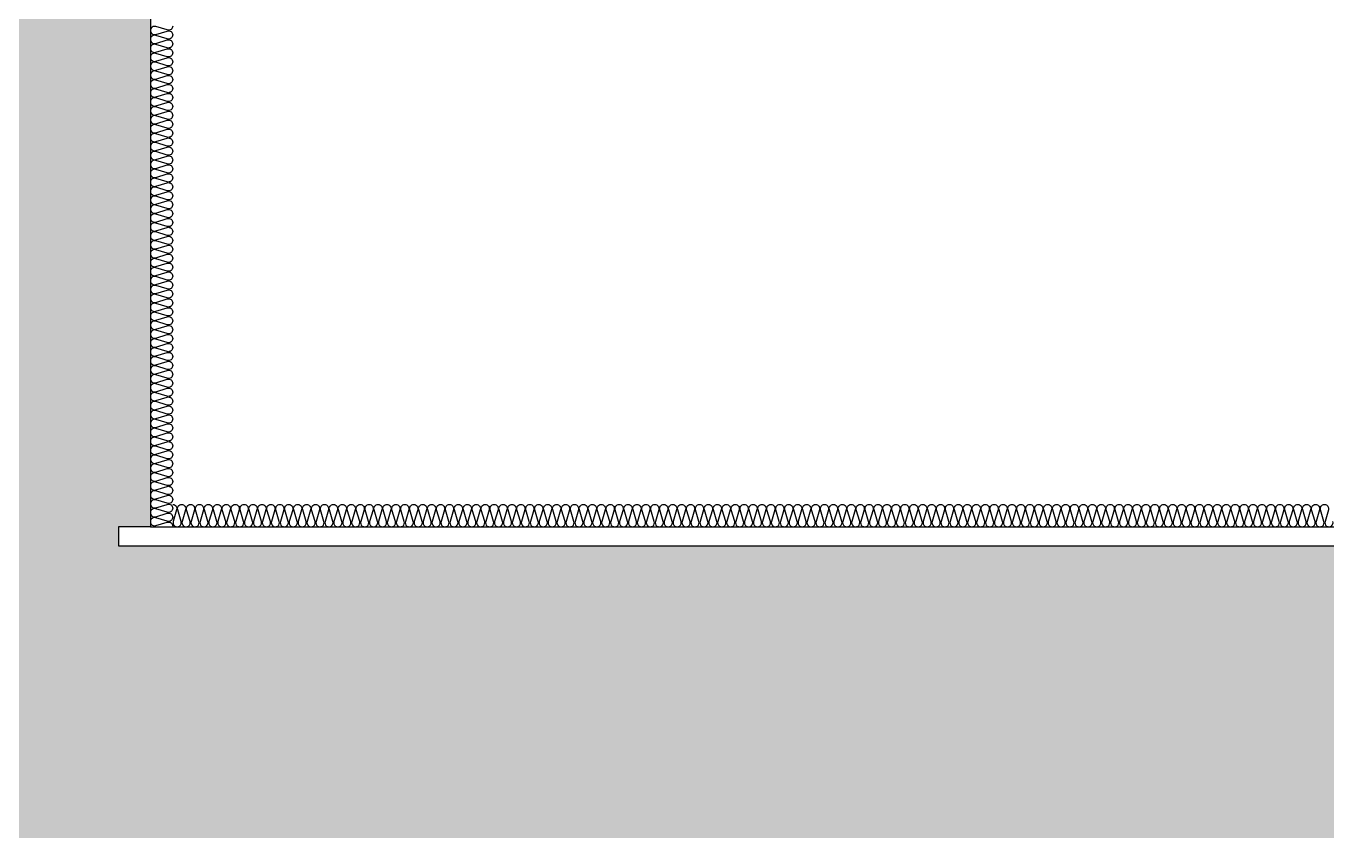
# Model space of a CAD drawing. Header units: millimetres. Extents: x 17311 to 801382, y -242618 to -104888.
# Drawn here: x 703951 to 708030, y -206253 to -203729 of the extents above; entities that cross this region are included whole.
import ezdxf

# ---------------------------------------------------------------- set-up
doc = ezdxf.new("R2010")
doc.units = ezdxf.units.MM
doc.header["$LTSCALE"] = 250
for name, color, linetype in [('A-버림CONC', 4, 'Continuous'), ('ISL', 251, 'Continuous'), ('지반', 254, 'Continuous')]:
    doc.layers.add(name, color=color, linetype=linetype)

msp = doc.modelspace()

# ---------------------------------------------------------------- hatches: boundary and pattern name
at = {"layer": '지반'}
h = msp.add_hatch(dxfattribs=at)
h.set_pattern_fill('EARTH', color=251, scale=70, angle=45)
h.paths.add_polyline_path([(746860.7, -201889.5), (739060.7, -201889.5), (739060.7, -203129.5), (739160.7, -203129.5), (739160.7, -203189.5), (735960.7, -203189.5), (735960.7, -203129.5), (736060.7, -203129.5), (736060.7, -201889.5), (728260.7, -201889.5), (728260.7, -203129.5), (728360.7, -203129.5), (728360.7, -203189.5), (725160.7, -203189.5), (725160.7, -203129.5), (725260.7, -203129.5), (725260.7, -201889.5), (717530.7, -201889.5), (717530.7, -203199.5), (717630.7, -203199.5), (717630.7, -203259.5), (714290.7, -203259.5), (714290.7, -203199.5), (714390.7, -203199.5), (714390.7, -201899.5), (712730.7, -201899.5), (712730.7, -202599.5), (712430.7, -202599.5), (712430.7, -203659.5), (713030.7, -203659.5), (713030.7, -205299.5), (713130.7, -205299.5), (713130.7, -205359.5), (704240.7, -205359.5), (704240.7, -205299.5), (704340.7, -205299.5), (704340.7, -203659.5), (705660.7, -203659.5), (705660.7, -202089.8), (705490.7, -202089.8), (705490.7, -201979.5), (703610.7, -201979.5), (703610.7, -202229.5), (703660.7, -202229.5), (703660.7, -202289.5), (703410.7, -202289.5), (703410.7, -202229.5), (703460.7, -202229.5), (703460.7, -202129.5), (692060.7, -202129.5), (692060.7, -201879.5), (650617.6, -201879.5), (650617.6, -213174), (801382.4, -213174), (801382.4, -201579.5), (791230.7, -201579.5), (791230.7, -201786.8), (791060.7, -201786.8), (791060.7, -202579.5), (790960.7, -202579.5), (790960.7, -204179.5), (792310.7, -204179.5), (792310.7, -205679.5), (792410.7, -205679.5), (792410.7, -205739.5), (783660.7, -205739.5), (783660.7, -205679.5), (783760.7, -205679.5), (783760.7, -204639.5), (782260.7, -204639.5), (782260.7, -205679.5), (782360.7, -205679.5), (782360.7, -205739.5), (779160.7, -205739.5), (779160.7, -205679.5), (779260.7, -205679.5), (779260.7, -204539.5), (771460.7, -204539.5), (771460.7, -205679.5), (771560.7, -205679.5), (771560.7, -205739.5), (768360.7, -205739.5), (768360.7, -205679.5), (768460.7, -205679.5), (768460.7, -204179.5), (769360.7, -204179.5), (769360.7, -201889.5), (760660.7, -201889.5), (760660.7, -203129.5), (760760.7, -203129.5), (760760.7, -203189.5), (757560.7, -203189.5), (757560.7, -203129.5), (757660.7, -203129.5), (757660.7, -201889.5), (749860.7, -201889.5), (749860.7, -203129.5), (749960.7, -203129.5), (749960.7, -203189.5), (746760.7, -203189.5), (746760.7, -203129.5), (746860.7, -203129.5)])

# ---------------------------------------------------------------- linework, layer by layer
at = {"layer": 'A-버림CONC'}
for p, q in [((704340.7, -205299.5), (704240.7, -205299.5)), ((704240.7, -205299.5), (704240.7, -205359.5)), ((704240.7, -205359.5), (713130.7, -205359.5))]:
    msp.add_line(p, q, dxfattribs=at)
at = {"layer": 'ISL'}
msp.add_lwpolyline([(705660.7, -203659.5), (704340.7, -203659.5), (704340.7, -205299.5), (713030.7, -205299.5), (713030.7, -203659.5), (712430.7, -203659.5)], dxfattribs=at)
for points in [[(704410.7, -203729.5, -0.509267), (704393.7, -203741.9), (704357.6, -203731.1, 1.372593), (704357.6, -203755.9), (704393.7, -203745.1, -0.509267), (704410.7, -203757.5, -0.509267), (704393.7, -203769.9), (704357.6, -203759.1, 1.372593), (704357.6, -203783.9), (704393.7, -203773.1, -0.509267), (704410.7, -203785.5, -0.509267), (704393.7, -203797.9), (704357.6, -203787.1, 1.372593), (704357.6, -203811.9), (704393.7, -203801.1, -0.509267), (704410.7, -203813.5, -0.509267), (704393.7, -203825.9), (704357.6, -203815.1, 1.372593), (704357.6, -203839.9), (704393.7, -203829.1, -0.509267), (704410.7, -203841.5, -0.509267), (704393.7, -203853.9), (704357.6, -203843.1, 1.372593), (704357.6, -203867.9), (704393.7, -203857.1, -0.509267), (704410.7, -203869.5, -0.509267), (704393.7, -203881.9), (704357.6, -203871.1, 1.372593), (704357.6, -203895.9), (704393.7, -203885.1, -0.509267), (704410.7, -203897.5, -0.509267), (704393.7, -203909.9), (704357.6, -203899.1, 1.372593), (704357.6, -203923.9), (704393.7, -203913.1, -0.509267), (704410.7, -203925.5, -0.509267), (704393.7, -203937.9), (704357.6, -203927.1, 1.372593), (704357.6, -203951.9), (704393.7, -203941.1, -0.509267), (704410.7, -203953.5, -0.509267), (704393.7, -203965.9), (704357.6, -203955.1, 1.372593), (704357.6, -203979.9), (704393.7, -203969.1, -0.509267), (704410.7, -203981.5, -0.509267), (704393.7, -203993.9), (704357.6, -203983.1, 1.372593), (704357.6, -204007.9), (704393.7, -203997.1, -0.509267), (704410.7, -204009.5, -0.509267), (704393.7, -204021.9), (704357.6, -204011.1, 1.372593), (704357.6, -204035.9), (704393.7, -204025.1, -0.509267), (704410.7, -204037.5, -0.509267), (704393.7, -204049.9), (704357.6, -204039.1, 1.372593), (704357.6, -204063.9), (704393.7, -204053.1, -0.509267), (704410.7, -204065.5, -0.509267), (704393.7, -204077.9), (704357.6, -204067.1, 1.372593), (704357.6, -204091.9), (704393.7, -204081.1, -0.509267), (704410.7, -204093.5, -0.509267), (704393.7, -204105.9), (704357.6, -204095.1, 1.372593), (704357.6, -204119.9), (704393.7, -204109.1, -0.509267), (704410.7, -204121.5, -0.509267), (704393.7, -204133.9), (704357.6, -204123.1, 1.372593), (704357.6, -204147.9), (704393.7, -204137.1, -0.509267), (704410.7, -204149.5, -0.509267), (704393.7, -204161.9), (704357.6, -204151.1, 1.372593), (704357.6, -204175.9), (704393.7, -204165.1, -0.509267), (704410.7, -204177.5, -0.509267), (704393.7, -204189.9), (704357.6, -204179.1, 1.372593), (704357.6, -204203.9), (704393.7, -204193.1, -0.509267), (704410.7, -204205.5, -0.509267), (704393.7, -204217.9), (704357.6, -204207.1, 1.372593), (704357.6, -204231.9), (704393.7, -204221.1, -0.509267), (704410.7, -204233.5, -0.509267), (704393.7, -204245.9), (704357.6, -204235.1, 1.372593), (704357.6, -204259.9), (704393.7, -204249.1, -0.509267), (704410.7, -204261.5, -0.509267), (704393.7, -204273.9), (704357.6, -204263.1, 1.372593), (704357.6, -204287.9), (704393.7, -204277.1, -0.509267), (704410.7, -204289.5, -0.509267), (704393.7, -204301.9), (704357.6, -204291.1, 1.372593), (704357.6, -204315.9), (704393.7, -204305.1, -0.509267), (704410.7, -204317.5, -0.509267), (704393.7, -204329.9), (704357.6, -204319.1, 1.372593), (704357.6, -204343.9), (704393.7, -204333.1, -0.509267), (704410.7, -204345.5, -0.509267), (704393.7, -204357.9), (704357.6, -204347.1, 1.372593), (704357.6, -204371.9), (704393.7, -204361.1, -0.509267), (704410.7, -204373.5, -0.509267), (704393.7, -204385.9), (704357.6, -204375.1, 1.372593), (704357.6, -204399.9), (704393.7, -204389.1, -0.509267), (704410.7, -204401.5, -0.509267), (704393.7, -204413.9), (704357.6, -204403.1, 1.372593), (704357.6, -204427.9), (704393.7, -204417.1, -0.509267), (704410.7, -204429.5, -0.509267), (704393.7, -204441.9), (704357.6, -204431.1, 1.372593), (704357.6, -204455.9), (704393.7, -204445.1, -0.509267), (704410.7, -204457.5, -0.509267), (704393.7, -204469.9), (704357.6, -204459.1, 1.372593), (704357.6, -204483.9), (704393.7, -204473.1, -0.509267), (704410.7, -204485.5, -0.509267), (704393.7, -204497.9), (704357.6, -204487.1, 1.372593), (704357.6, -204511.9), (704393.7, -204501.1, -0.509267), (704410.7, -204513.5, -0.509267), (704393.7, -204525.9), (704357.6, -204515.1, 1.372593), (704357.6, -204539.9), (704393.7, -204529.1, -0.509267), (704410.7, -204541.5, -0.509267), (704393.7, -204553.9), (704357.6, -204543.1, 1.372593), (704357.6, -204567.9), (704393.7, -204557.1, -0.509267), (704410.7, -204569.5, -0.509267), (704393.7, -204581.9), (704357.6, -204571.1, 1.372593), (704357.6, -204595.9), (704393.7, -204585.1, -0.509267), (704410.7, -204597.5, -0.509267), (704393.7, -204609.9), (704357.6, -204599.1, 1.372593), (704357.6, -204623.9), (704393.7, -204613.1, -0.509267), (704410.7, -204625.5, -0.509267), (704393.7, -204637.9), (704357.6, -204627.1, 1.372593), (704357.6, -204651.9), (704393.7, -204641.1, -0.509267), (704410.7, -204653.5, -0.509267), (704393.7, -204665.9), (704357.6, -204655.1, 1.372593), (704357.6, -204679.9), (704393.7, -204669.1, -0.509267), (704410.7, -204681.5, -0.509267), (704393.7, -204693.9), (704357.6, -204683.1, 1.372593), (704357.6, -204707.9), (704393.7, -204697.1, -0.509267), (704410.7, -204709.5, -0.509267), (704393.7, -204721.9), (704357.6, -204711.1, 1.372593), (704357.6, -204735.9), (704393.7, -204725.1, -0.509267), (704410.7, -204737.5, -0.509267), (704393.7, -204749.9), (704357.6, -204739.1, 1.372593), (704357.6, -204763.9), (704393.7, -204753.1, -0.509267), (704410.7, -204765.5, -0.509267), (704393.7, -204777.9), (704357.6, -204767.1, 1.372593), (704357.6, -204791.9), (704393.7, -204781.1, -0.509267), (704410.7, -204793.5, -0.509267), (704393.7, -204805.9), (704357.6, -204795.1, 1.372593), (704357.6, -204819.9), (704393.7, -204809.1, -0.509267), (704410.7, -204821.5, -0.509267), (704393.7, -204833.9), (704357.6, -204823.1, 1.372593), (704357.6, -204847.9), (704393.7, -204837.1, -0.509267), (704410.7, -204849.5, -0.509267), (704393.7, -204861.9), (704357.6, -204851.1, 1.372593), (704357.6, -204875.9), (704393.7, -204865.1, -0.509267), (704410.7, -204877.5, -0.509267), (704393.7, -204889.9), (704357.6, -204879.1, 1.372593), (704357.6, -204903.9), (704393.7, -204893.1, -0.509267), (704410.7, -204905.5, -0.509267), (704393.7, -204917.9), (704357.6, -204907.1, 1.372593), (704357.6, -204931.9), (704393.7, -204921.1, -0.509267), (704410.7, -204933.5, -0.509267), (704393.7, -204945.9), (704357.6, -204935.1, 1.372593), (704357.6, -204959.9), (704393.7, -204949.1, -0.509267), (704410.7, -204961.5, -0.509267), (704393.7, -204973.9), (704357.6, -204963.1, 1.372593), (704357.6, -204987.9), (704393.7, -204977.1, -0.509267), (704410.7, -204989.5, -0.509267), (704393.7, -205001.9), (704357.6, -204991.1, 1.372593), (704357.6, -205015.9), (704393.7, -205005.1, -0.509267), (704410.7, -205017.5, -0.509267), (704393.7, -205029.9), (704357.6, -205019.1, 1.372593), (704357.6, -205043.9), (704393.7, -205033.1, -0.509267), (704410.7, -205045.5, -0.509267), (704393.7, -205057.9), (704357.6, -205047.1, 1.372593), (704357.6, -205071.9), (704393.7, -205061.1, -0.509267), (704410.7, -205073.5, -0.509267), (704393.7, -205085.9), (704357.6, -205075.1, 1.372593), (704357.6, -205099.9), (704393.7, -205089.1, -0.509267), (704410.7, -205101.5, -0.509267), (704393.7, -205113.9), (704357.6, -205103.1, 1.372593), (704357.6, -205127.9), (704393.7, -205117.1, -0.509267), (704410.7, -205129.5, -0.509267), (704393.7, -205141.9), (704357.6, -205131.1, 1.372593), (704357.6, -205155.9), (704393.7, -205145.1, -0.509267), (704410.7, -205157.5, -0.509267), (704393.7, -205169.9), (704357.6, -205159.1, 1.372593), (704357.6, -205183.9), (704393.7, -205173.1, -0.509267), (704410.7, -205185.5, -0.509267), (704393.7, -205197.9), (704357.6, -205187.1, 1.372593), (704357.6, -205211.9), (704393.7, -205201.1, -0.509267), (704410.7, -205213.5, -0.509267), (704393.7, -205225.9), (704357.6, -205215.1, 1.372593), (704357.6, -205239.9), (704393.7, -205229.1, -0.509267), (704410.7, -205241.5, -0.509267), (704393.7, -205253.9), (704357.6, -205243.1, 1.372593), (704357.6, -205267.9), (704393.7, -205257.1, -0.509267), (704410.7, -205269.5, -0.509267), (704393.7, -205281.9), (704357.6, -205271.1, 1.372593), (704357.6, -205295.9), (704393.7, -205285.1, -0.509267), (704410.7, -205297.5)], [(704410.7, -205229.5, -0.509267), (704423, -205246.4), (704412.3, -205282.5, 1.372593), (704437, -205282.5), (704426.3, -205246.4, -0.509267), (704438.7, -205229.5, -0.509267), (704451, -205246.4), (704440.3, -205282.5, 1.372593), (704465, -205282.5), (704454.3, -205246.4, -0.509267), (704466.7, -205229.5, -0.509267), (704479, -205246.4), (704468.3, -205282.5, 1.372593), (704493, -205282.5), (704482.3, -205246.4, -0.509267), (704494.7, -205229.5, -0.509267), (704507, -205246.4), (704496.3, -205282.5, 1.372593), (704521, -205282.5), (704510.3, -205246.4, -0.509267), (704522.7, -205229.5, -0.509267), (704535, -205246.4), (704524.3, -205282.5, 1.372593), (704549, -205282.5), (704538.3, -205246.4, -0.509267), (704550.7, -205229.5, -0.509267), (704563, -205246.4), (704552.3, -205282.5, 1.372593), (704577, -205282.5), (704566.3, -205246.4, -0.509267), (704578.7, -205229.5, -0.509267), (704591, -205246.4), (704580.3, -205282.5, 1.372593), (704605, -205282.5), (704594.3, -205246.4, -0.509267), (704606.7, -205229.5, -0.509267), (704619, -205246.4), (704608.3, -205282.5, 1.372593), (704633, -205282.5), (704622.3, -205246.4, -0.509267), (704634.7, -205229.5, -0.509267), (704647, -205246.4), (704636.3, -205282.5, 1.372593), (704661, -205282.5), (704650.3, -205246.4, -0.509267), (704662.7, -205229.5, -0.509267), (704675, -205246.4), (704664.3, -205282.5, 1.372593), (704689, -205282.5), (704678.3, -205246.4, -0.509267), (704690.7, -205229.5, -0.509267), (704703, -205246.4), (704692.3, -205282.5, 1.372593), (704717, -205282.5), (704706.3, -205246.4, -0.509267), (704718.7, -205229.5, -0.509267), (704731, -205246.4), (704720.3, -205282.5, 1.372593), (704745, -205282.5), (704734.3, -205246.4, -0.509267), (704746.7, -205229.5, -0.509267), (704759, -205246.4), (704748.3, -205282.5, 1.372593), (704773, -205282.5), (704762.3, -205246.4, -0.509267), (704774.7, -205229.5, -0.509267), (704787, -205246.4), (704776.3, -205282.5, 1.372593), (704801, -205282.5), (704790.3, -205246.4, -0.509267), (704802.7, -205229.5, -0.509267), (704815, -205246.4), (704804.3, -205282.5, 1.372593), (704829, -205282.5), (704818.3, -205246.4, -0.509267), (704830.7, -205229.5, -0.509267), (704843, -205246.4), (704832.3, -205282.5, 1.372593), (704857, -205282.5), (704846.3, -205246.4, -0.509267), (704858.7, -205229.5, -0.509267), (704871, -205246.4), (704860.3, -205282.5, 1.372593), (704885, -205282.5), (704874.3, -205246.4, -0.509267), (704886.7, -205229.5, -0.509267), (704899, -205246.4), (704888.3, -205282.5, 1.372593), (704913, -205282.5), (704902.3, -205246.4, -0.509267), (704914.7, -205229.5, -0.509267), (704927, -205246.4), (704916.3, -205282.5, 1.372593), (704941, -205282.5), (704930.3, -205246.4, -0.509267), (704942.7, -205229.5, -0.509267), (704955, -205246.4), (704944.3, -205282.5, 1.372593), (704969, -205282.5), (704958.3, -205246.4, -0.509267), (704970.7, -205229.5, -0.509267), (704983, -205246.4), (704972.3, -205282.5, 1.372593), (704997, -205282.5), (704986.3, -205246.4, -0.509267), (704998.7, -205229.5, -0.509267), (705011, -205246.4), (705000.3, -205282.5, 1.372593), (705025, -205282.5), (705014.3, -205246.4, -0.509267), (705026.7, -205229.5, -0.509267), (705039, -205246.4), (705028.3, -205282.5, 1.372593), (705053, -205282.5), (705042.3, -205246.4, -0.509267), (705054.7, -205229.5, -0.509267), (705067, -205246.4), (705056.3, -205282.5, 1.372593), (705081, -205282.5), (705070.3, -205246.4, -0.509267), (705082.7, -205229.5, -0.509267), (705095, -205246.4), (705084.3, -205282.5, 1.372593), (705109, -205282.5), (705098.3, -205246.4, -0.509267), (705110.7, -205229.5, -0.509267), (705123, -205246.4), (705112.3, -205282.5, 1.372593), (705137, -205282.5), (705126.3, -205246.4, -0.509267), (705138.7, -205229.5, -0.509267), (705151, -205246.4), (705140.3, -205282.5, 1.372593), (705165, -205282.5), (705154.3, -205246.4, -0.509267), (705166.7, -205229.5, -0.509267), (705179, -205246.4), (705168.3, -205282.5, 1.372593), (705193, -205282.5), (705182.3, -205246.4, -0.509267), (705194.7, -205229.5, -0.509267), (705207, -205246.4), (705196.3, -205282.5, 1.372593), (705221, -205282.5), (705210.3, -205246.4, -0.509267), (705222.7, -205229.5, -0.509267), (705235, -205246.4), (705224.3, -205282.5, 1.372593), (705249, -205282.5), (705238.3, -205246.4, -0.509267), (705250.7, -205229.5, -0.509267), (705263, -205246.4), (705252.3, -205282.5, 1.372593), (705277, -205282.5), (705266.3, -205246.4, -0.509267), (705278.7, -205229.5, -0.509267), (705291, -205246.4), (705280.3, -205282.5, 1.372593), (705305, -205282.5), (705294.3, -205246.4, -0.509267), (705306.7, -205229.5, -0.509267), (705319, -205246.4), (705308.3, -205282.5, 1.372593), (705333, -205282.5), (705322.3, -205246.4, -0.509267), (705334.7, -205229.5, -0.509267), (705347, -205246.4), (705336.3, -205282.5, 1.372593), (705361, -205282.5), (705350.3, -205246.4, -0.509267), (705362.7, -205229.5, -0.509267), (705375, -205246.4), (705364.3, -205282.5, 1.372593), (705389, -205282.5), (705378.3, -205246.4, -0.509267), (705390.7, -205229.5, -0.509267), (705403, -205246.4), (705392.3, -205282.5, 1.372593), (705417, -205282.5), (705406.3, -205246.4, -0.509267), (705418.7, -205229.5, -0.509267), (705431, -205246.4), (705420.3, -205282.5, 1.372593), (705445, -205282.5), (705434.3, -205246.4, -0.509267), (705446.7, -205229.5, -0.509267), (705459, -205246.4), (705448.3, -205282.5, 1.372593), (705473, -205282.5), (705462.3, -205246.4, -0.509267), (705474.7, -205229.5, -0.509267), (705487, -205246.4), (705476.3, -205282.5, 1.372593), (705501, -205282.5), (705490.3, -205246.4, -0.509267), (705502.7, -205229.5, -0.509267), (705515, -205246.4), (705504.3, -205282.5, 1.372593), (705529, -205282.5), (705518.3, -205246.4, -0.509267), (705530.7, -205229.5, -0.509267), (705543, -205246.4), (705532.3, -205282.5, 1.372593), (705557, -205282.5), (705546.3, -205246.4, -0.509267), (705558.7, -205229.5, -0.509267), (705571, -205246.4), (705560.3, -205282.5, 1.372593), (705585, -205282.5), (705574.3, -205246.4, -0.509267), (705586.7, -205229.5, -0.509267), (705599, -205246.4), (705588.3, -205282.5, 1.372593), (705613, -205282.5), (705602.3, -205246.4, -0.509267), (705614.7, -205229.5, -0.509267), (705627, -205246.4), (705616.3, -205282.5, 1.372593), (705641, -205282.5), (705630.3, -205246.4, -0.509267), (705642.7, -205229.5, -0.509267), (705655, -205246.4), (705644.3, -205282.5, 1.372593), (705669, -205282.5), (705658.3, -205246.4, -0.509267), (705670.7, -205229.5, -0.509267), (705683, -205246.4), (705672.3, -205282.5, 1.372593), (705697, -205282.5), (705686.3, -205246.4, -0.509267), (705698.7, -205229.5, -0.509267), (705711, -205246.4), (705700.3, -205282.5, 1.372593), (705725, -205282.5), (705714.3, -205246.4, -0.509267), (705726.7, -205229.5, -0.509267), (705739, -205246.4), (705728.3, -205282.5, 1.372593), (705753, -205282.5), (705742.3, -205246.4, -0.509267), (705754.7, -205229.5, -0.509267), (705767, -205246.4), (705756.3, -205282.5, 1.372593), (705781, -205282.5), (705770.3, -205246.4, -0.509267), (705782.7, -205229.5, -0.509267), (705795, -205246.4), (705784.3, -205282.5, 1.372593), (705809, -205282.5), (705798.3, -205246.4, -0.509267), (705810.7, -205229.5, -0.509267), (705823, -205246.4), (705812.3, -205282.5, 1.372593), (705837, -205282.5), (705826.3, -205246.4, -0.509267), (705838.7, -205229.5, -0.509267), (705851, -205246.4), (705840.3, -205282.5, 1.372593), (705865, -205282.5), (705854.3, -205246.4, -0.509267), (705866.7, -205229.5, -0.509267), (705879, -205246.4), (705868.3, -205282.5, 1.372593), (705893, -205282.5), (705882.3, -205246.4, -0.509267), (705894.7, -205229.5, -0.509267), (705907, -205246.4), (705896.3, -205282.5, 1.372593), (705921, -205282.5), (705910.3, -205246.4, -0.509267), (705922.7, -205229.5, -0.509267), (705935, -205246.4), (705924.3, -205282.5, 1.372593), (705949, -205282.5), (705938.3, -205246.4, -0.509267), (705950.7, -205229.5, -0.509267), (705963, -205246.4), (705952.3, -205282.5, 1.372593), (705977, -205282.5), (705966.3, -205246.4, -0.509267), (705978.7, -205229.5, -0.509267), (705991, -205246.4), (705980.3, -205282.5, 1.372593), (706005, -205282.5), (705994.3, -205246.4, -0.509267), (706006.7, -205229.5, -0.509267), (706019, -205246.4), (706008.3, -205282.5, 1.372593), (706033, -205282.5), (706022.3, -205246.4, -0.509267), (706034.7, -205229.5, -0.509267), (706047, -205246.4), (706036.3, -205282.5, 1.372593), (706061, -205282.5), (706050.3, -205246.4, -0.509267), (706062.7, -205229.5, -0.509267), (706075, -205246.4), (706064.3, -205282.5, 1.372593), (706089, -205282.5), (706078.3, -205246.4, -0.509267), (706090.7, -205229.5, -0.509267), (706103, -205246.4), (706092.3, -205282.5, 1.372593), (706117, -205282.5), (706106.3, -205246.4, -0.509267), (706118.7, -205229.5, -0.509267), (706131, -205246.4), (706120.3, -205282.5, 1.372593), (706145, -205282.5), (706134.3, -205246.4, -0.509267), (706146.7, -205229.5, -0.509267), (706159, -205246.4), (706148.3, -205282.5, 1.372593), (706173, -205282.5), (706162.3, -205246.4, -0.509267), (706174.7, -205229.5, -0.509267), (706187, -205246.4), (706176.3, -205282.5, 1.372593), (706201, -205282.5), (706190.3, -205246.4, -0.509267), (706202.7, -205229.5, -0.509267), (706215, -205246.4), (706204.3, -205282.5, 1.372593), (706229, -205282.5), (706218.3, -205246.4, -0.509267), (706230.7, -205229.5, -0.509267), (706243, -205246.4), (706232.3, -205282.5, 1.372593), (706257, -205282.5), (706246.3, -205246.4, -0.509267), (706258.7, -205229.5, -0.509267), (706271, -205246.4), (706260.3, -205282.5, 1.372593), (706285, -205282.5), (706274.3, -205246.4, -0.509267), (706286.7, -205229.5, -0.509267), (706299, -205246.4), (706288.3, -205282.5, 1.372593), (706313, -205282.5), (706302.3, -205246.4, -0.509267), (706314.7, -205229.5, -0.509267), (706327, -205246.4), (706316.3, -205282.5, 1.372593), (706341, -205282.5), (706330.3, -205246.4, -0.509267), (706342.7, -205229.5, -0.509267), (706355, -205246.4), (706344.3, -205282.5, 1.372593), (706369, -205282.5), (706358.3, -205246.4, -0.509267), (706370.7, -205229.5, -0.509267), (706383, -205246.4), (706372.3, -205282.5, 1.372593), (706397, -205282.5), (706386.3, -205246.4, -0.509267), (706398.7, -205229.5, -0.509267), (706411, -205246.4), (706400.3, -205282.5, 1.372593), (706425, -205282.5), (706414.3, -205246.4, -0.509267), (706426.7, -205229.5, -0.509267), (706439, -205246.4), (706428.3, -205282.5, 1.372593), (706453, -205282.5), (706442.3, -205246.4, -0.509267), (706454.7, -205229.5, -0.509267), (706467, -205246.4), (706456.3, -205282.5, 1.372593), (706481, -205282.5), (706470.3, -205246.4, -0.509267), (706482.7, -205229.5, -0.509267), (706495, -205246.4), (706484.3, -205282.5, 1.372593), (706509, -205282.5), (706498.3, -205246.4, -0.509267), (706510.7, -205229.5, -0.509267), (706523, -205246.4), (706512.3, -205282.5, 1.372593), (706537, -205282.5), (706526.3, -205246.4, -0.509267), (706538.7, -205229.5, -0.509267), (706551, -205246.4), (706540.3, -205282.5, 1.372593), (706565, -205282.5), (706554.3, -205246.4, -0.509267), (706566.7, -205229.5, -0.509267), (706579, -205246.4), (706568.3, -205282.5, 1.372593), (706593, -205282.5), (706582.3, -205246.4, -0.509267), (706594.7, -205229.5, -0.509267), (706607, -205246.4), (706596.3, -205282.5, 1.372593), (706621, -205282.5), (706610.3, -205246.4, -0.509267), (706622.7, -205229.5, -0.509267), (706635, -205246.4), (706624.3, -205282.5, 1.372593), (706649, -205282.5), (706638.3, -205246.4, -0.509267), (706650.7, -205229.5, -0.509267), (706663, -205246.4), (706652.3, -205282.5, 1.372593), (706677, -205282.5), (706666.3, -205246.4, -0.509267), (706678.7, -205229.5, -0.509267), (706691, -205246.4), (706680.3, -205282.5, 1.372593), (706705, -205282.5), (706694.3, -205246.4, -0.509267), (706706.7, -205229.5, -0.509267), (706719, -205246.4), (706708.3, -205282.5, 1.372593), (706733, -205282.5), (706722.3, -205246.4, -0.509267), (706734.7, -205229.5, -0.509267), (706747, -205246.4), (706736.3, -205282.5, 1.372593), (706761, -205282.5), (706750.3, -205246.4, -0.509267), (706762.7, -205229.5, -0.509267), (706775, -205246.4), (706764.3, -205282.5, 1.372593), (706789, -205282.5), (706778.3, -205246.4, -0.509267), (706790.7, -205229.5, -0.509267), (706803, -205246.4), (706792.3, -205282.5, 1.372593), (706817, -205282.5), (706806.3, -205246.4, -0.509267), (706818.7, -205229.5, -0.509267), (706831, -205246.4), (706820.3, -205282.5, 1.372593), (706845, -205282.5), (706834.3, -205246.4, -0.509267), (706846.7, -205229.5, -0.509267), (706859, -205246.4), (706848.3, -205282.5, 1.372593), (706873, -205282.5), (706862.3, -205246.4, -0.509267), (706874.7, -205229.5, -0.509267), (706887, -205246.4), (706876.3, -205282.5, 1.372593), (706901, -205282.5), (706890.3, -205246.4, -0.509267), (706902.7, -205229.5, -0.509267), (706915, -205246.4), (706904.3, -205282.5, 1.372593), (706929, -205282.5), (706918.3, -205246.4, -0.509267), (706930.7, -205229.5, -0.509267), (706943, -205246.4), (706932.3, -205282.5, 1.372593), (706957, -205282.5), (706946.3, -205246.4, -0.509267), (706958.7, -205229.5, -0.509267), (706971, -205246.4), (706960.3, -205282.5, 1.372593), (706985, -205282.5), (706974.3, -205246.4, -0.509267), (706986.7, -205229.5, -0.509267), (706999, -205246.4), (706988.3, -205282.5, 1.372593), (707013, -205282.5), (707002.3, -205246.4, -0.509267), (707014.7, -205229.5, -0.509267), (707027, -205246.4), (707016.3, -205282.5, 1.372593), (707041, -205282.5), (707030.3, -205246.4, -0.509267), (707042.7, -205229.5, -0.509267), (707055, -205246.4), (707044.3, -205282.5, 1.372593), (707069, -205282.5), (707058.3, -205246.4, -0.509267), (707070.7, -205229.5, -0.509267), (707083, -205246.4), (707072.3, -205282.5, 1.372593), (707097, -205282.5), (707086.3, -205246.4, -0.509267), (707098.7, -205229.5, -0.509267), (707111, -205246.4), (707100.3, -205282.5, 1.372593), (707125, -205282.5), (707114.3, -205246.4, -0.509267), (707126.7, -205229.5, -0.509267), (707139, -205246.4), (707128.3, -205282.5, 1.372593), (707153, -205282.5), (707142.3, -205246.4, -0.509267), (707154.7, -205229.5, -0.509267), (707167, -205246.4), (707156.3, -205282.5, 1.372593), (707181, -205282.5), (707170.3, -205246.4, -0.509267), (707182.7, -205229.5, -0.509267), (707195, -205246.4), (707184.3, -205282.5, 1.372593), (707209, -205282.5), (707198.3, -205246.4, -0.509267), (707210.7, -205229.5, -0.509267), (707223, -205246.4), (707212.3, -205282.5, 1.372593), (707237, -205282.5), (707226.3, -205246.4, -0.509267), (707238.7, -205229.5, -0.509267), (707251, -205246.4), (707240.3, -205282.5, 1.372593), (707265, -205282.5), (707254.3, -205246.4, -0.509267), (707266.7, -205229.5, -0.509267), (707279, -205246.4), (707268.3, -205282.5, 1.372593), (707293, -205282.5), (707282.3, -205246.4, -0.509267), (707294.7, -205229.5, -0.509267), (707307, -205246.4), (707296.3, -205282.5, 1.372593), (707321, -205282.5), (707310.3, -205246.4, -0.509267), (707322.7, -205229.5, -0.509267), (707335, -205246.4), (707324.3, -205282.5, 1.372593), (707349, -205282.5), (707338.3, -205246.4, -0.509267), (707350.7, -205229.5, -0.509267), (707363, -205246.4), (707352.3, -205282.5, 1.372593), (707377, -205282.5), (707366.3, -205246.4, -0.509267), (707378.7, -205229.5, -0.509267), (707391, -205246.4), (707380.3, -205282.5, 1.372593), (707405, -205282.5), (707394.3, -205246.4, -0.509267), (707406.7, -205229.5, -0.509267), (707419, -205246.4), (707408.3, -205282.5, 1.372593), (707433, -205282.5), (707422.3, -205246.4, -0.509267), (707434.7, -205229.5, -0.509267), (707447, -205246.4), (707436.3, -205282.5, 1.372593), (707461, -205282.5), (707450.3, -205246.4, -0.509267), (707462.7, -205229.5, -0.509267), (707475, -205246.4), (707464.3, -205282.5, 1.372593), (707489, -205282.5), (707478.3, -205246.4, -0.509267), (707490.7, -205229.5, -0.509267), (707503, -205246.4), (707492.3, -205282.5, 1.372593), (707517, -205282.5), (707506.3, -205246.4, -0.509267), (707518.7, -205229.5, -0.509267), (707531, -205246.4), (707520.3, -205282.5, 1.372593), (707545, -205282.5), (707534.3, -205246.4, -0.509267), (707546.7, -205229.5, -0.509267), (707559, -205246.4), (707548.3, -205282.5, 1.372593), (707573, -205282.5), (707562.3, -205246.4, -0.509267), (707574.7, -205229.5, -0.509267), (707587, -205246.4), (707576.3, -205282.5, 1.372593), (707601, -205282.5), (707590.3, -205246.4, -0.509267), (707602.7, -205229.5, -0.509267), (707615, -205246.4), (707604.3, -205282.5, 1.372593), (707629, -205282.5), (707618.3, -205246.4, -0.509267), (707630.7, -205229.5, -0.509267), (707643, -205246.4), (707632.3, -205282.5, 1.372593), (707657, -205282.5), (707646.3, -205246.4, -0.509267), (707658.7, -205229.5, -0.509267), (707671, -205246.4), (707660.3, -205282.5, 1.372593), (707685, -205282.5), (707674.3, -205246.4, -0.509267), (707686.7, -205229.5, -0.509267), (707699, -205246.4), (707688.3, -205282.5, 1.372593), (707713, -205282.5), (707702.3, -205246.4, -0.509267), (707714.7, -205229.5, -0.509267), (707727, -205246.4), (707716.3, -205282.5, 1.372593), (707741, -205282.5), (707730.3, -205246.4, -0.509267), (707742.7, -205229.5, -0.509267), (707755, -205246.4), (707744.3, -205282.5, 1.372593), (707769, -205282.5), (707758.3, -205246.4, -0.509267), (707770.7, -205229.5, -0.509267), (707783, -205246.4), (707772.3, -205282.5, 1.372593), (707797, -205282.5), (707786.3, -205246.4, -0.509267), (707798.7, -205229.5, -0.509267), (707811, -205246.4), (707800.3, -205282.5, 1.372593), (707825, -205282.5), (707814.3, -205246.4, -0.509267), (707826.7, -205229.5, -0.509267), (707839, -205246.4), (707828.3, -205282.5, 1.372593), (707853, -205282.5), (707842.3, -205246.4, -0.509267), (707854.7, -205229.5, -0.509267), (707867, -205246.4), (707856.3, -205282.5, 1.372593), (707881, -205282.5), (707870.3, -205246.4, -0.509267), (707882.7, -205229.5, -0.509267), (707895, -205246.4), (707884.3, -205282.5, 1.372593), (707909, -205282.5), (707898.3, -205246.4, -0.509267), (707910.7, -205229.5, -0.509267), (707923, -205246.4), (707912.3, -205282.5, 1.372593), (707937, -205282.5), (707926.3, -205246.4, -0.509267), (707938.7, -205229.5, -0.509267), (707951, -205246.4), (707940.3, -205282.5, 1.372593), (707965, -205282.5), (707954.3, -205246.4, -0.509267), (707966.7, -205229.5, -0.509267), (707979, -205246.4), (707968.3, -205282.5, 1.372593), (707993, -205282.5), (707982.3, -205246.4, -0.509267), (707994.7, -205229.5, -0.509267), (708007, -205246.4), (707996.3, -205282.5, 1.372593), (708021, -205282.5), (708010.3, -205246.4, -0.509267), (708022.7, -205229.5, -0.509267), (708035, -205246.4), (708024.3, -205282.5, 1.372593), (708049, -205282.5)]]:
    msp.add_lwpolyline(points, format="xyb", dxfattribs=at)

doc.saveas('drawing.dxf')
